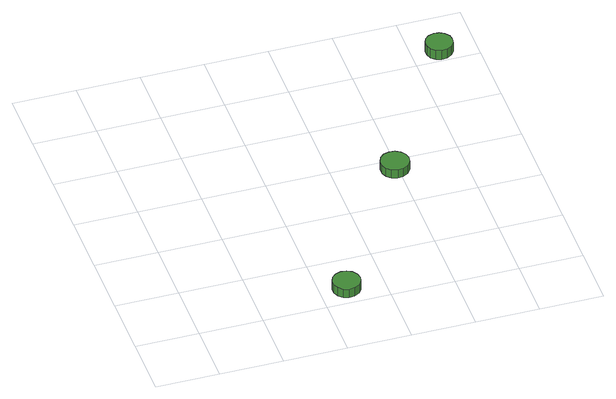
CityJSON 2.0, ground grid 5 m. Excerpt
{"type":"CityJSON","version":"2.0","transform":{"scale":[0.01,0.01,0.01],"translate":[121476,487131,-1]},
"CityObjects":{
"tree1":{"type":"SolitaryVegetationObject","attributes":{"function":"something"}},
"tree2":{"type":"SolitaryVegetationObject","attributes":{"function":"something"},"geometry":[{"type":"MultiSurface","lod":"1","boundaries":[[[0,1,2,3,4,5,6,7,8,9,10,11,12,13,14]],[[15,16,17,18,19,20,21,22,23,24,25,26,27,28,29]],[[0,29,28,1]],[[1,28,27,2]],[[2,27,26,3]],[[3,26,25,4]],[[4,25,24,5]],[[5,24,23,6]],[[6,23,22,7]],[[7,22,21,8]],[[8,21,20,9]],[[9,20,19,10]],[[10,19,18,11]],[[11,18,17,12]],[[12,17,16,13]],[[13,16,15,14]],[[14,15,29,0]]]}]},
"tree3":{"type":"SolitaryVegetationObject","attributes":{"function":"something"},"geometry":[{"type":"MultiSurface","lod":"1","boundaries":[[[30,31,32,33,34,35,36,37,38,39,40,41,42,43,44]],[[45,46,47,48,49,50,51,52,53,54,55,56,57,58,59]],[[30,59,58,31]],[[31,58,57,32]],[[32,57,56,33]],[[33,56,55,34]],[[34,55,54,35]],[[35,54,53,36]],[[36,53,52,37]],[[37,52,51,38]],[[38,51,50,39]],[[39,50,49,40]],[[40,49,48,41]],[[41,48,47,42]],[[42,47,46,43]],[[43,46,45,44]],[[44,45,59,30]]]}]},
"tree4":{"type":"SolitaryVegetationObject","attributes":{"function":"something"},"geometry":[{"type":"MultiSurface","lod":"1","boundaries":[[[60,61,62,63,64,65,66,67,68,69,70,71,72,73,74]],[[75,76,77,78,79,80,81,82,83,84,85,86,87,88,89]],[[60,89,88,61]],[[61,88,87,62]],[[62,87,86,63]],[[63,86,85,64]],[[64,85,84,65]],[[65,84,83,66]],[[66,83,82,67]],[[67,82,81,68]],[[68,81,80,69]],[[69,80,79,70]],[[70,79,78,71]],[[71,78,77,72]],[[72,77,76,73]],[[73,76,75,74]],[[74,75,89,60]]]}]}
},
"vertices":[
[1313,171,141],[1304,215,141],[1277,252,141],[1238,275,141],[1192,280,141],[1149,265,141],[1116,235,141],[1097,194,141],[1097,148,141],[1116,107,141],[1149,76,141],[1192,62,141],[1238,67,141],[1277,90,141],[1304,126,141],[1304,126,61],[1277,90,61],[1238,67,61],[1192,62,61],[1149,76,61],[1116,107,61],[1097,148,61],[1097,194,61],[1116,235,61],[1149,265,61],[1192,280,61],[1238,275,61],[1277,252,61],[1304,215,61],[1313,171,61],
[2087,1401,138],[2077,1446,138],[2050,1484,138],[2010,1507,138],[1963,1512,138],[1919,1498,138],[1885,1466,138],[1866,1424,138],[1866,1377,138],[1885,1335,138],[1919,1304,138],[1963,1289,138],[2010,1294,138],[2050,1318,138],[2077,1355,138],[2077,1355,61],[2050,1318,61],[2010,1294,61],[1963,1289,61],[1919,1304,61],[1885,1335,61],[1866,1377,61],[1866,1424,61],[1885,1466,61],[1919,1498,61],[1963,1512,61],[2010,1507,61],[2050,1484,61],[2077,1446,61],[2087,1401,61],
[2818,2620,146],[2809,2663,146],[2783,2699,146],[2745,2721,146],[2701,2726,146],[2659,2712,146],[2626,2682,146],[2608,2642,146],[2608,2598,146],[2626,2557,146],[2659,2527,146],[2701,2514,146],[2745,2518,146],[2783,2541,146],[2809,2576,146],[2809,2576,61],[2783,2541,61],[2745,2518,61],[2701,2514,61],[2659,2527,61],[2626,2557,61],[2608,2598,61],[2608,2642,61],[2626,2682,61],[2659,2712,61],[2701,2726,61],[2745,2721,61],[2783,2699,61],[2809,2663,61],[2818,2620,61]
]}
